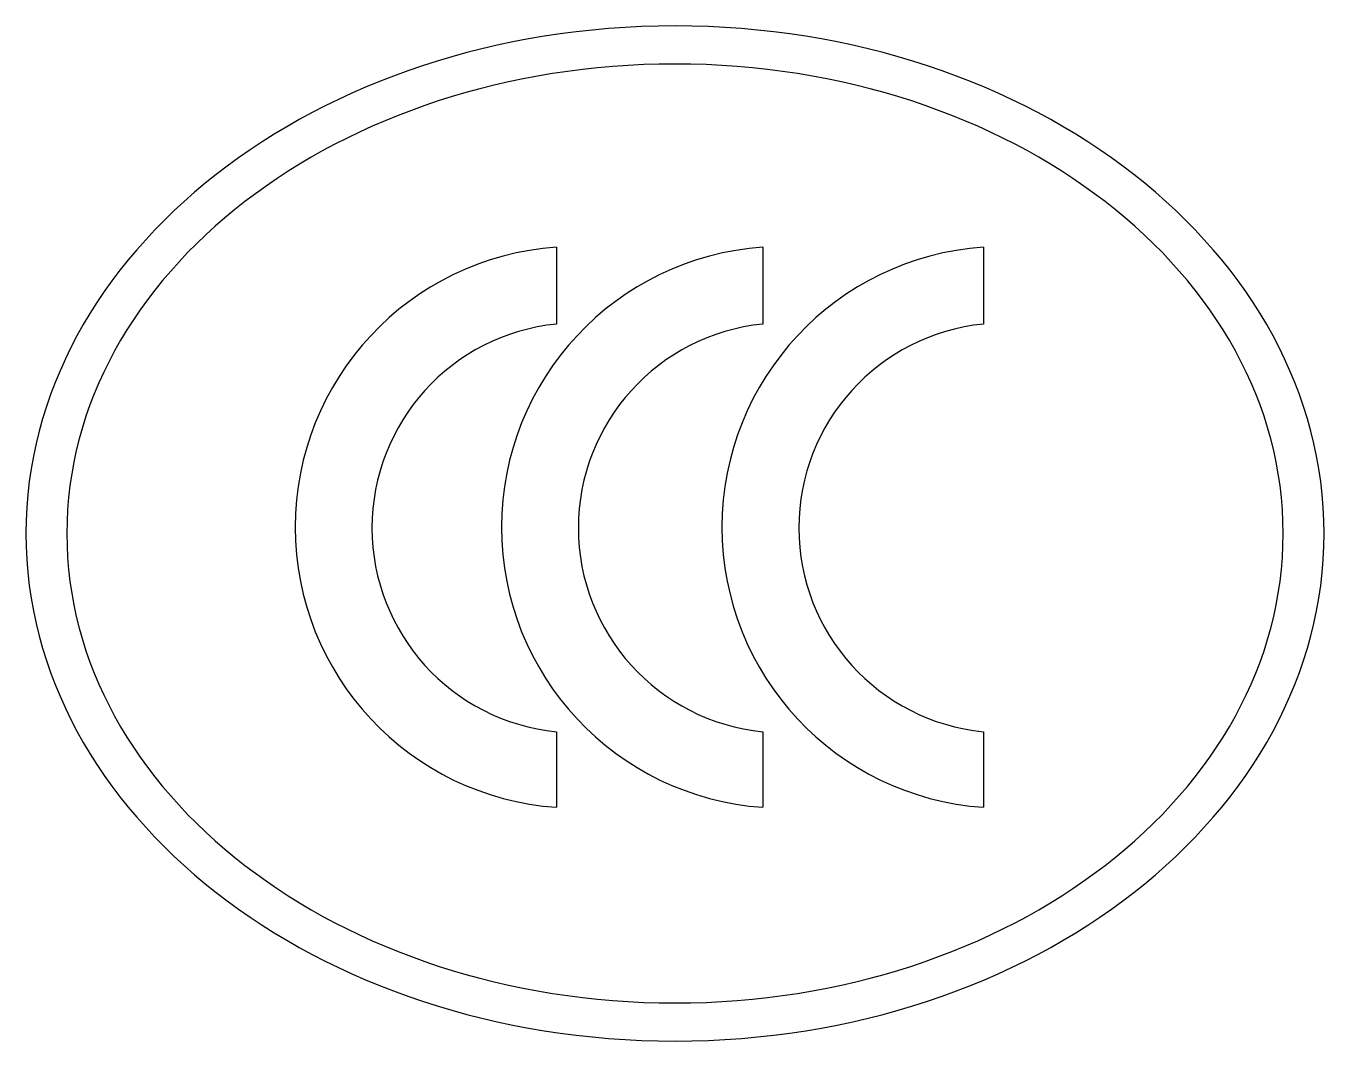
# Model space of a CAD drawing. Header units: millimetres. Extents: x 5407.8 to 5452.2, y 4232.6 to 4267.4.
import ezdxf

# ---------------------------------------------------------------- set-up
doc = ezdxf.new("R2010")
doc.units = ezdxf.units.MM

msp = doc.modelspace()

# ---------------------------------------------------------------- linework, layer by layer
for p, q in [((5425.949, 4259.793), (5425.949, 4257.162)), ((5433.007, 4259.793), (5433.007, 4257.162)), ((5440.548, 4259.793), (5440.548, 4257.162)), ((5425.949, 4243.22), (5425.949, 4240.634)), ((5433.007, 4243.22), (5433.007, 4240.634)), ((5440.548, 4243.22), (5440.548, 4240.634))]:
    msp.add_line(p, q)
for centre, radius, start, end in [((5426.61, 4250.214), 9.602, 93.9464, 266.0536), ((5433.668, 4250.214), 9.602, 93.9464, 266.0536), ((5441.209, 4250.214), 9.602, 93.9464, 266.0536), ((5426.64, 4250.191), 7.005, 95.6671, 264.3329), ((5433.699, 4250.191), 7.005, 95.6671, 264.3329), ((5441.24, 4250.191), 7.005, 95.6671, 264.3329)]:
    msp.add_arc(centre, radius, start, end)
at = {"extrusion": (0, 0, -1)}
for major_axis, ratio in [((-22.2, 0), 0.781997), ((-20.802, 0), 0.771913)]:
    msp.add_ellipse((5430, 4250), major_axis=major_axis, ratio=ratio, dxfattribs=at)

doc.saveas('drawing.dxf')
